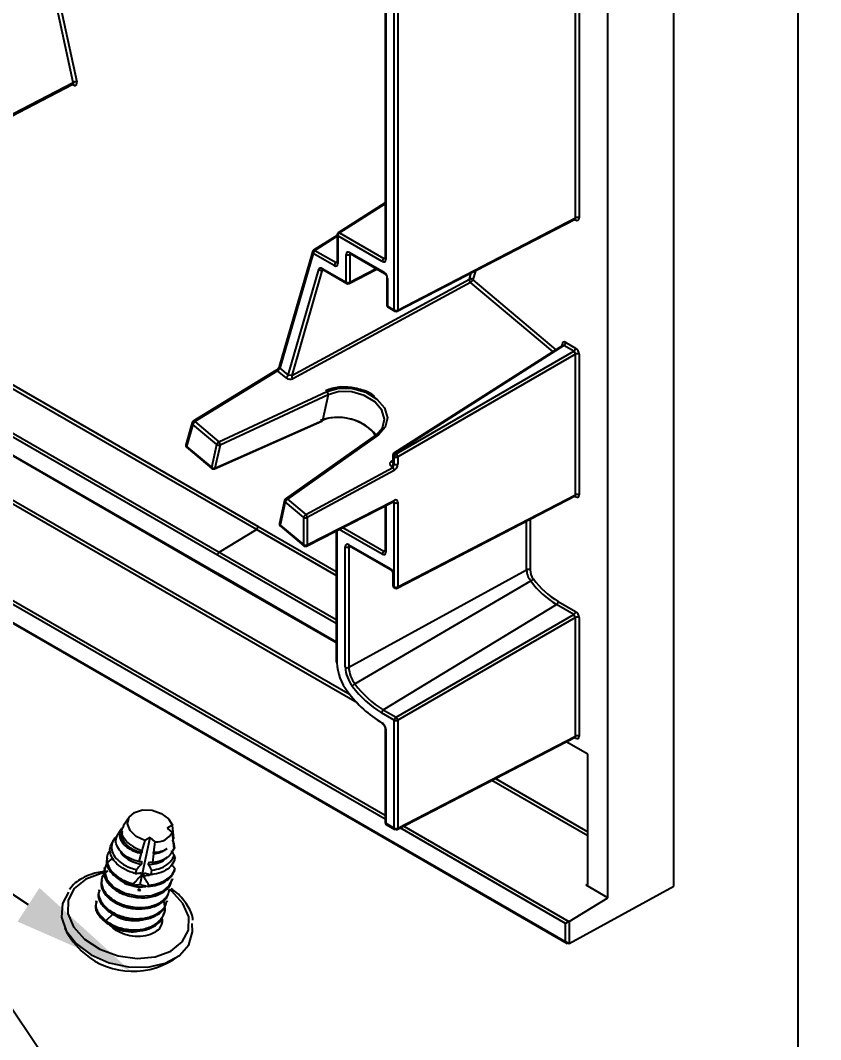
# Model space of a CAD drawing. Extents: x -3.3 to 8.6, y -6.9 to 0.
# Drawn here: x 5.371 to 6.867, y -3.459 to -1.554 of the extents above; entities that cross this region are included whole.
import ezdxf
from ezdxf import colors
from ezdxf.entities.mleader import LeaderData, LeaderLine
from ezdxf.math import Vec2, Vec3

# ---------------------------------------------------------------- set-up
doc = ezdxf.new("R2010")
doc.units = 0
doc.header["$LTSCALE"] = 0.5
doc.header["$MEASUREMENT"] = 0
for name, color, linetype in [('End Cap', 92, 'CONTINUOUS'), ('FAB DWG', 221, 'CONTINUOUS'), ('Hardware', 242, 'CONTINUOUS')]:
    doc.layers.add(name, color=color, linetype=linetype)
doc.layers.add('Text-Unprinted', color=131, linetype='CONTINUOUS', plot=False)
doc.styles.add('LSAD_Standard', font='arial.ttf')

msp = doc.modelspace()

# ---------------------------------------------------------------- linework, layer by layer
at = {"layer": 'End Cap', "transparency": 16777216}
for p, q in [((6.5927, -3.1723), (6.5927, -0.8811)), ((6.4693, -3.1941), (6.4693, -0.9523)), ((5.4702, -1.67), (5.3888, -1.2954)), ((5.3952, -1.2943), (5.4766, -1.6689)), ((6.4088, -1.9232), (6.4088, -1.2908)), ((6.4153, -1.2909), (6.4153, -1.9233)), ((6.0528, -1.4765), (6.0528, -1.9988)), ((6.0542, -1.4784), (6.0542, -2.0007)), ((6.0701, -2.0954), (6.0701, -1.4768)), ((6.0766, -1.4769), (6.0766, -2.0954)), ((4.9644, -1.9353), (5.4693, -1.6733)), ((4.9653, -1.932), (5.4702, -1.67)), ((5.4717, -1.6756), (5.4674, -1.6743)), ((5.4702, -1.67), (5.4693, -1.6733)), ((6.0528, -1.8949), (5.9653, -1.9508)), ((6.0528, -1.8966), (5.9678, -1.9509)), ((6.0766, -2.0954), (6.4088, -1.9232)), ((6.4078, -1.9254), (6.4088, -1.9232)), ((6.0755, -2.0976), (6.4078, -1.9254)), ((6.4087, -1.9271), (6.4067, -1.9259)), ((5.9632, -1.9559), (5.9193, -1.9836)), ((5.9632, -1.9576), (5.9217, -1.9838)), ((5.9632, -1.9547), (5.9632, -2.0066)), ((5.9646, -1.9566), (5.9646, -2.0085)), ((6.0476, -2.0045), (5.9646, -1.9566)), ((5.9678, -1.9509), (6.0508, -1.9989)), ((5.9173, -1.9863), (5.8551, -2.2007)), ((5.9185, -1.9895), (5.8563, -2.2039)), ((5.958, -2.0123), (5.9185, -1.9895)), ((5.9217, -1.9838), (5.9612, -2.0066)), ((5.9803, -2.0435), (5.9803, -1.9917)), ((5.9868, -1.9917), (5.9878, -1.9896)), ((5.9889, -1.9906), (5.9868, -1.9917)), ((5.9868, -1.9917), (5.9868, -2.0436)), ((5.9869, -1.9878), (6.0509, -2.0248)), ((5.9878, -1.99), (6.0518, -2.0269)), ((6.0508, -1.9989), (6.0528, -1.9976)), ((6.0531, -1.9991), (6.0508, -1.9989)), ((5.8718, -2.217), (5.9291, -2.0195)), ((5.9354, -2.0176), (5.9803, -2.0435)), ((5.9355, -2.0205), (5.9363, -2.0193)), ((5.9612, -2.0066), (5.9632, -2.0053)), ((5.9635, -2.0068), (5.9612, -2.0066)), ((5.9857, -2.0458), (6.0377, -2.0188)), ((5.9868, -2.0436), (6.0362, -2.0179)), ((5.9355, -2.0205), (5.8783, -2.2177)), ((5.8783, -2.2177), (6.2103, -2.0377)), ((5.9366, -2.0199), (5.9355, -2.0205)), ((5.9364, -2.0198), (5.9812, -2.0456)), ((6.0561, -2.0343), (6.0561, -2.0862)), ((6.0575, -2.0362), (6.0575, -2.0881)), ((6.2103, -2.0377), (6.2137, -2.0259)), ((6.2216, -2.0219), (6.2167, -2.0388)), ((6.2127, -2.044), (5.8807, -2.2239)), ((6.3664, -2.1732), (6.2127, -2.044)), ((6.2167, -2.0388), (6.3722, -2.1695)), ((6.0575, -2.0881), (6.0701, -2.0954)), ((6.0584, -2.0902), (6.071, -2.0975)), ((6.3848, -2.1614), (6.0695, -2.363)), ((6.3871, -2.1616), (6.0719, -2.3632)), ((6.3838, -2.1621), (6.3838, -2.1598)), ((6.3848, -2.1614), (6.3871, -2.1616)), ((6.4055, -2.1722), (6.3871, -2.1616)), ((6.3904, -2.1559), (6.4087, -2.1665)), ((5.8123, -2.5058), (5.2586, -2.1862)), ((5.2619, -2.1805), (5.8155, -2.5001)), ((6.0733, -2.364), (6.4055, -2.1722)), ((6.4088, -2.1779), (6.0766, -2.3697)), ((6.4055, -2.1722), (6.4088, -2.1779)), ((6.4088, -2.4408), (6.4088, -2.1779)), ((6.4153, -2.178), (6.4153, -2.4408)), ((5.8489, -2.2083), (5.6945, -2.3032)), ((5.8521, -2.209), (5.6976, -2.3039)), ((5.8521, -2.209), (5.8563, -2.2039)), ((5.8678, -2.2222), (5.8521, -2.209)), ((5.8563, -2.2039), (5.8718, -2.217)), ((5.1873, -2.2273), (5.7428, -2.548)), ((5.8783, -2.2177), (5.8718, -2.217)), ((5.7396, -2.5537), (5.1839, -2.2329)), ((5.7424, -2.3415), (5.9442, -2.2475)), ((5.1839, -2.2666), (5.7396, -2.5874)), ((5.9463, -2.2537), (5.7446, -2.3477)), ((5.9463, -2.2537), (5.9357, -2.3017)), ((5.1849, -2.2688), (5.7406, -2.5896)), ((5.6976, -2.3039), (5.7424, -2.3415)), ((5.734, -2.3922), (5.9346, -2.3031)), ((5.735, -2.3908), (5.9357, -2.3017)), ((5.6924, -2.3059), (5.6805, -2.3471)), ((5.6936, -2.3091), (5.6817, -2.3503)), ((5.7384, -2.3467), (5.6936, -2.3091)), ((6.0369, -2.3278), (5.8669, -2.4485)), ((6.0404, -2.3284), (5.8703, -2.449)), ((5.6817, -2.3503), (5.7288, -2.3898)), ((5.682, -2.3519), (5.7291, -2.3915)), ((5.7288, -2.3898), (5.7384, -2.3467)), ((5.7446, -2.3477), (5.735, -2.3908)), ((6.0645, -2.3784), (6.0673, -2.3766)), ((6.0673, -2.3669), (6.0673, -2.3793)), ((6.0687, -2.3824), (6.0673, -2.3793)), ((6.0701, -2.3697), (6.0687, -2.3688)), ((6.0687, -2.3688), (6.0687, -2.3824)), ((6.0701, -2.3836), (6.0701, -2.3697)), ((6.0719, -2.3632), (6.0733, -2.364)), ((6.0766, -2.3697), (6.0766, -2.3837)), ((5.9047, -2.4779), (6.0673, -2.3899)), ((6.0698, -2.3951), (5.9072, -2.4831)), ((6.0673, -2.3899), (6.0646, -2.3876)), ((6.0673, -2.3899), (6.0701, -2.3836)), ((6.0687, -2.3824), (6.0701, -2.3836)), ((6.0004, -2.8295), (5.284, -2.4159)), ((5.2872, -2.4102), (5.9874, -2.8144)), ((5.865, -2.4513), (5.8554, -2.4944)), ((5.8663, -2.4542), (5.8567, -2.4974)), ((5.9007, -2.4831), (5.8663, -2.4542)), ((5.8703, -2.449), (5.9047, -2.4779)), ((5.9061, -2.5366), (6.0689, -2.4534)), ((5.9072, -2.5344), (6.07, -2.4512)), ((6.0701, -2.4554), (6.0681, -2.4538)), ((6.0701, -2.4554), (6.0688, -2.4529)), ((6.0701, -2.6129), (6.0701, -2.4554)), ((6.0755, -2.6152), (6.4078, -2.4429)), ((6.0766, -2.613), (6.4088, -2.4408)), ((6.0766, -2.4554), (6.0766, -2.613)), ((6.4087, -2.4447), (6.4067, -2.4435)), ((6.4078, -2.4429), (6.4088, -2.4408)), ((6.0528, -2.4616), (6.0528, -2.546)), ((6.0542, -2.4609), (6.0542, -2.548)), ((5.0891, -2.4835), (6.0528, -3.0399)), ((6.0528, -3.0474), (5.0892, -2.4911)), ((5.9007, -2.5343), (5.9007, -2.4831)), ((5.9072, -2.4831), (5.9072, -2.5344)), ((6.3172, -2.5812), (6.3172, -2.4899)), ((6.3237, -2.4865), (6.3237, -2.5813)), ((5.7428, -2.548), (5.8123, -2.5058)), ((5.9612, -2.5918), (5.8123, -2.5058)), ((5.8155, -2.5001), (5.9612, -2.5842)), ((5.8567, -2.4974), (5.9007, -2.5343)), ((5.857, -2.499), (5.901, -2.536)), ((5.9612, -2.5084), (5.9612, -2.7521)), ((5.9626, -2.5077), (5.9626, -2.754)), ((6.0476, -2.5518), (5.9672, -2.5054)), ((5.9741, -2.5018), (6.0508, -2.5461)), ((5.0878, -2.5256), (6.3933, -3.2793)), ((5.0892, -2.5248), (6.39, -3.2758)), ((5.9851, -2.5341), (6.0621, -2.5785)), ((5.7428, -2.548), (5.9612, -2.6741)), ((5.9785, -2.7632), (5.9785, -2.5379)), ((5.985, -2.5379), (5.986, -2.5358)), ((5.9871, -2.5368), (5.985, -2.5379)), ((5.985, -2.5379), (5.985, -2.7632)), ((5.9861, -2.5362), (6.063, -2.5806)), ((6.0508, -2.5461), (6.0528, -2.5448)), ((6.0508, -2.5461), (6.0531, -2.5463)), ((5.9612, -2.6816), (5.7396, -2.5537)), ((5.7396, -2.5874), (5.9612, -2.7154)), ((5.7406, -2.5896), (5.9612, -2.7169)), ((5.985, -2.7632), (6.3172, -2.5812)), ((6.0673, -2.588), (6.0673, -2.6102)), ((6.0687, -2.5899), (6.0687, -2.6121)), ((5.9966, -2.7943), (6.3249, -2.6018)), ((6.0687, -2.6121), (6.0701, -2.6129)), ((6.0696, -2.6143), (6.071, -2.6151)), ((6.0495, -2.8427), (6.3732, -2.646)), ((6.4055, -2.6646), (6.3732, -2.646)), ((6.3764, -2.6403), (6.4087, -2.6589)), ((6.0733, -2.8564), (6.4055, -2.6646)), ((6.4088, -2.6703), (6.4055, -2.6646)), ((6.4088, -2.6703), (6.0766, -2.8621)), ((6.4088, -2.8919), (6.4088, -2.6703)), ((6.4153, -2.6704), (6.4153, -2.8919)), ((6.0701, -2.8621), (6.0463, -2.8483)), ((6.0495, -2.8427), (6.0733, -2.8564)), ((6.0528, -2.877), (6.0528, -3.0209)), ((6.0701, -3.064), (6.0701, -2.8621)), ((6.0766, -2.8621), (6.0766, -3.0641)), ((6.0542, -2.8789), (6.0542, -3.0228)), ((6.0755, -3.0663), (6.4078, -2.894)), ((6.0766, -3.0641), (6.4088, -2.8919)), ((6.4087, -2.8957), (6.4067, -2.8946)), ((6.4078, -2.894), (6.4088, -2.8919)), ((6.4318, -2.9257), (6.3915, -2.9025)), ((6.4318, -3.1687), (6.4318, -2.9257)), ((6.2589, -2.9712), (6.4318, -3.071)), ((6.4318, -3.0785), (6.2521, -2.9747)), ((6.0528, -3.0209), (6.0528, -3.0529)), ((6.0542, -3.0228), (6.0542, -3.0548)), ((6.0542, -3.0548), (6.0701, -3.064)), ((6.0551, -3.057), (6.071, -3.0662)), ((6.39, -3.2421), (6.0808, -3.0635)), ((6.0876, -3.06), (6.3965, -3.2383)), ((6.3966, -3.2796), (6.5927, -3.1723)), ((6.4285, -3.1706), (6.4318, -3.1685)), ((6.4318, -3.1687), (6.4285, -3.1706)), ((6.4693, -3.1941), (6.4285, -3.1706)), ((6.3966, -3.2382), (6.4693, -3.1941)), ((6.3965, -3.2383), (6.39, -3.2421)), ((6.3965, -3.2383), (6.3966, -3.2382)), ((6.3966, -3.2382), (6.3966, -3.2796)), ((6.39, -3.2758), (6.39, -3.2421)), ((6.39, -3.2758), (6.3965, -3.2797)), ((6.3966, -3.2796), (6.3965, -3.2797))]:
    msp.add_line(p, q, dxfattribs=at)
at = {"layer": 'End Cap', "transparency": 16777216, "flags": 128}
for points in [[(5.9442, -2.2475), (5.9665, -2.2414), (5.9918, -2.2419), (6.0166, -2.2491), (6.0375, -2.2618), (6.0516, -2.2785), (6.0571, -2.2968), (6.0532, -2.3142), (6.0404, -2.3284)], [(6.0361, -2.3291), (6.0481, -2.3159), (6.0517, -2.2996), (6.0466, -2.2826), (6.0334, -2.267), (6.014, -2.2551), (5.9908, -2.2485), (5.9672, -2.2479), (5.9463, -2.2537)]]:
    msp.add_lwpolyline(points, dxfattribs=at)
at = {"layer": 'End Cap', "transparency": 16777216}
for centre, radius, start, end in [((5.4686, -1.6759), 0.00306, 5.5565, 68.7993), ((5.4749, -1.6787), 0.00997, 80.5966, 118.5114), ((6.412, -1.9296), 0.0072, 62.6759, 116.4588), ((6.4061, -1.9269), 0.00257, 355.825, 39.4585), ((5.9679, -1.9547), 0.00467, 122.5943, 180), ((5.9655, -1.9545), 0.0023, 184.9324, 246.3933), ((5.9717, -1.9569), 0.0072, 123.5377, 177.3313), ((5.9664, -1.9528), 0.00229, 53.8462, 118.0298), ((5.9204, -1.987), 0.00316, 167.5364, 232.9746), ((5.9218, -1.9876), 0.00467, 122.2673, 163.8348), ((5.9257, -1.9898), 0.0072, 123.5378, 177.3312), ((5.9203, -1.9857), 0.00229, 53.7475, 117.3734), ((5.9836, -1.9853), 0.0072, 242.6713, 296.4615), ((5.9891, -1.9881), 0.00224, 172.8205, 235.8506), ((6.0548, -2.0049), 0.0072, 123.5377, 177.3313), ((6.0551, -1.9986), 0.0023, 185.0116, 246.3141), ((5.933, -2.0151), 0.0059, 227.6287, 294.1183), ((5.9376, -2.0179), 0.00224, 172.8154, 235.8558), ((5.9651, -2.0126), 0.0072, 123.5378, 177.3312), ((5.9655, -2.0064), 0.0023, 184.9324, 246.3933), ((6.0531, -2.0251), 0.00224, 172.7041, 235.9346), ((6.0583, -2.0342), 0.00224, 184.2182, 247.2524), ((6.2171, -2.0387), 0.00686, 171.6639, 229.7378), ((6.2127, -2.0431), 0.0059, 47.6309, 114.1208), ((5.9825, -2.0438), 0.00224, 172.8154, 235.8558), ((5.9836, -2.0371), 0.0072, 242.6713, 296.4615), ((5.9836, -2.0416), 0.00467, 240.0027, 297.4004), ((5.9844, -2.0438), 0.00236, 302.9584, 5.1724), ((6.2079, -2.0361), 0.00917, 301.1531, 343.2184), ((6.0608, -2.0862), 0.00467, 180, 240.0027), ((6.0583, -2.086), 0.00223, 183.9803, 247.3455), ((6.0597, -2.0884), 0.00224, 172.8154, 235.8558), ((6.0723, -2.0956), 0.00224, 172.8154, 235.8558), ((6.0734, -2.089), 0.0072, 242.6724, 296.4584), ((6.0742, -2.0956), 0.00236, 302.9989, 5.1319), ((6.0734, -2.0934), 0.00467, 240.0027, 297.4004), ((6.3826, -2.1621), 0.00255, 19.4759, 64.3258), ((6.3832, -2.1556), 0.0072, 303.536, 357.3292), ((6.4015, -2.1662), 0.0072, 303.536, 357.3292), ((6.412, -2.1844), 0.0072, 62.6759, 116.4588), ((5.85, -2.2109), 0.00283, 42.7279, 112.9673), ((5.8582, -2.2014), 0.00314, 167.3045, 233.2065), ((5.863, -2.2143), 0.00917, 301.1537, 343.2217), ((5.8851, -2.2187), 0.00685, 171.652, 229.7497), ((5.939, -2.2528), 0.0074, 353.3772, 45.7182), ((5.6969, -2.3072), 0.00467, 121.5704, 163.8348), ((5.7024, -2.3117), 0.00917, 121.156, 163.2155), ((5.6956, -2.3058), 0.00283, 42.731, 112.9642), ((5.9338, -2.3014), 0.0019, 296.7472, 351.1144), ((5.6955, -2.3066), 0.00317, 167.652, 232.8542), ((5.7471, -2.3493), 0.00917, 121.1536, 163.2221), ((5.7372, -2.3468), 0.0074, 353.3593, 45.7362), ((6.0383, -2.3305), 0.00298, 45.8911, 117.0818), ((5.685, -2.3484), 0.00467, 163.8348, 229.9542), ((5.6836, -2.3477), 0.00319, 167.9023, 232.6087), ((5.6832, -2.3509), 0.00162, 158.6232, 221.5976), ((5.7423, -2.3419), 0.00618, 230.6702, 291.8685), ((6.0667, -2.3761), 0.00317, 225.6254, 281.3236), ((6.072, -2.3669), 0.00467, 122.5943, 180), ((6.0695, -2.3668), 0.00224, 184.07, 247.2558), ((6.0759, -2.3692), 0.0072, 123.5376, 177.3313), ((6.0705, -2.3651), 0.00236, 54.8511, 117.0246), ((6.0773, -2.37), 0.0072, 123.5376, 177.3313), ((6.0734, -2.3633), 0.0072, 242.6724, 296.4584), ((6.0691, -2.3702), 0.00752, 3.985, 56.0155), ((5.7303, -2.3904), 0.00162, 158.6301, 221.5908), ((5.7327, -2.3851), 0.00618, 230.6684, 291.8697), ((5.7321, -2.3879), 0.00467, 229.9542, 293.9493), ((5.7331, -2.3905), 0.0019, 296.7538, 351.1344), ((6.0599, -2.3798), 0.00917, 301.147, 343.2246), ((6.0623, -2.3955), 0.00748, 2.4539, 48.1331), ((6.0734, -2.3772), 0.0072, 242.6724, 296.4584), ((5.8696, -2.4523), 0.00467, 125.3558, 167.4431), ((5.8681, -2.4517), 0.00309, 172.3113, 234.2122), ((5.8751, -2.4569), 0.00917, 121.1566, 163.215), ((5.8682, -2.4512), 0.00298, 45.8926, 117.0793), ((6.0676, -2.4514), 0.00238, 302.5471, 4.8075), ((6.0734, -2.449), 0.0072, 242.6724, 296.4584), ((6.4061, -2.4445), 0.00257, 355.822, 39.4615), ((6.412, -2.4472), 0.0072, 62.6759, 116.4588), ((5.86, -2.4954), 0.00467, 167.4431, 229.9542), ((5.8584, -2.4949), 0.00303, 171.6713, 234.8571), ((5.9094, -2.4857), 0.00917, 121.1534, 163.2217), ((5.904, -2.4767), 0.0072, 242.6811, 296.4556), ((5.8997, -2.4835), 0.00748, 2.457, 48.1302), ((5.8084, -2.4998), 0.0072, 303.535, 357.3294), ((5.8582, -2.4979), 0.00162, 158.6283, 221.581), ((5.9873, -2.5343), 0.00225, 172.8367, 235.8337), ((5.7468, -2.554), 0.0072, 123.5413, 177.3241), ((5.9022, -2.5349), 0.00162, 158.6217, 221.5876), ((5.904, -2.5279), 0.0072, 242.6811, 296.4556), ((5.904, -2.5324), 0.00467, 229.9542, 297.0619), ((5.9048, -2.5346), 0.00238, 302.5421, 4.8137), ((5.9818, -2.5315), 0.0072, 242.6724, 296.4584), ((6.0548, -2.5521), 0.0072, 123.5375, 177.3314), ((6.0551, -2.5458), 0.0023, 185.0116, 246.3141), ((5.7418, -2.5877), 0.00224, 172.7869, 235.9063), ((6.0643, -2.5788), 0.00224, 172.7037, 235.9351), ((6.0695, -2.5879), 0.00225, 184.3215, 247.1491), ((6.3204, -2.5877), 0.0072, 62.6759, 116.4588), ((6.3529, -2.5796), 0.0357, 182.5465, 218.3369), ((6.3523, -2.58), 0.0286, 182.5457, 218.3375), ((6.072, -2.6102), 0.00467, 180, 240.0027), ((6.0695, -2.6101), 0.00224, 184.07, 247.2558), ((6.3142, -2.5835), 0.0212, 300.3139, 317.7583), ((6.4608, -2.5017), 0.1688, 216.3904, 238.7501), ((6.4608, -2.5013), 0.1626, 216.3904, 238.7501), ((6.0709, -2.6124), 0.00225, 172.8367, 235.8337), ((6.0723, -2.6132), 0.00225, 172.8367, 235.8337), ((6.0734, -2.6066), 0.0072, 242.6724, 296.4584), ((6.0734, -2.611), 0.00467, 240.0027, 297.4004), ((6.0742, -2.6132), 0.00236, 302.9907, 5.1401), ((6.3692, -2.64), 0.0072, 303.536, 357.3289), ((6.4015, -2.6586), 0.0072, 303.536, 357.3289), ((6.412, -2.6768), 0.0072, 62.6759, 116.4588), ((5.9635, -2.7519), 0.0023, 185.0116, 246.3141), ((6.0579, -2.7498), 0.0954, 182.5457, 218.3372), ((6.0396, -2.7605), 0.0611, 182.5458, 218.3375), ((5.9818, -2.7568), 0.0072, 242.6724, 296.4584), ((6.039, -2.7608), 0.054, 182.5461, 218.3369), ((6.0073, -2.8126), 0.0212, 120.3142, 137.7585), ((6.1453, -2.6851), 0.1909, 216.3903, 238.7501), ((6.1453, -2.6847), 0.1847, 216.3904, 238.7501), ((6.1599, -2.6788), 0.2195, 216.3462, 239.2042), ((6.0535, -2.8487), 0.0072, 123.5378, 177.3311), ((6.0773, -2.8624), 0.0072, 123.5378, 177.3311), ((6.0691, -2.8626), 0.00753, 3.9858, 56.0147), ((6.0498, -2.8676), 0.00233, 174.2767, 236.6115), ((6.0551, -2.8768), 0.0023, 184.248, 246.2955), ((6.0734, -2.8557), 0.0072, 242.6724, 296.4584), ((6.4061, -2.8955), 0.00257, 355.8226, 39.4609), ((6.412, -2.8983), 0.0072, 62.6759, 116.4588), ((6.0551, -3.0207), 0.0023, 185.0116, 246.3141), ((6.0575, -3.0529), 0.00467, 180, 240.0027), ((6.0551, -3.0527), 0.0023, 185.0116, 246.3141), ((6.0565, -3.0551), 0.00231, 173.7727, 234.8966), ((6.0724, -3.0643), 0.0023, 173.7321, 234.9393), ((6.0734, -3.0576), 0.0072, 242.6724, 296.4584), ((6.0734, -3.0621), 0.00467, 240.0027, 297.4004), ((6.0742, -3.0643), 0.00236, 302.9899, 5.1409)]:
    msp.add_arc(centre, radius, start, end, dxfattribs=at)
for centre, major_axis, ratio, start_param, end_param in [((5.4702, -1.6673), (-0.00467, 0.00809), 0.577015, 2.580365, 4.205613), ((6.4087, -1.9194), (-0.00467, 0.00809), 0.576986, 2.356618, 3.926729), ((5.9869, -1.9955), (-0.00467, 0.00809), 0.576986, 5.498211, 7.068322), ((5.9354, -2.0253), (-0.00467, 0.00809), 0.577083, 5.498274, 6.789302), ((5.9579, -2.0046), (-0.00467, 0.00809), 0.576986, 2.356618, 3.926729), ((6.0476, -1.9969), (-0.00467, 0.00809), 0.576986, 2.356618, 3.926729), ((6.0509, -2.0324), (-0.00467, 0.00809), 0.577777, 3.927415, 5.497526), ((6.3904, -2.1636), (-0.00467, 0.00809), 0.576986, 5.498211, 7.068322), ((6.4087, -2.1742), (-0.00467, 0.00809), 0.577777, 3.927415, 5.497526), ((5.8744, -2.2184), (0.00912, -0.00205), 0.69086, 4.069148, 5.613764), ((5.9757, -2.3449), (0.068, -0.0167), 0.675873, 0.683864, 2.423181), ((5.9766, -2.3416), (0.0635, -0.0156), 0.67477, 0.616272, 2.424127), ((6.0712, -2.3838), (0.0092, -0.00236), 0.685768, 2.556206, 4.100823), ((6.0698, -2.3873), (0.00472, 0.00817), 0.595764, 3.911279, 5.482075), ((6.0698, -2.4591), (0.00472, 0.00817), 0.595764, 5.482075, 7.026691), ((6.4087, -2.437), (-0.00467, 0.00809), 0.576986, 2.356618, 3.926729), ((5.9851, -2.5417), (-0.00467, 0.00809), 0.576986, 5.498211, 7.068322), ((6.0476, -2.5441), (-0.00467, 0.00809), 0.576986, 2.356618, 3.926729), ((6.0621, -2.5861), (-0.00467, 0.00809), 0.577777, 3.927415, 5.497526), ((6.4087, -2.6666), (-0.00467, 0.00809), 0.577777, 3.927415, 5.497526), ((6.4087, -2.8881), (-0.00467, 0.00809), 0.576986, 2.356619, 3.926729)]:
    msp.add_ellipse(centre, major_axis=major_axis, ratio=ratio, start_param=start_param, end_param=end_param, dxfattribs=at)
for points, knots in [([(5.4693, -1.6733), (5.4695, -1.6732), (5.4699, -1.6731), (5.4698, -1.6731), (5.4698, -1.6731)], [0, 0, 0, 0, 0.686318, 1, 1, 1, 1]), ([(6.4078, -1.9254), (6.4081, -1.9253), (6.4085, -1.9252), (6.4084, -1.9252), (6.4084, -1.9252)], [0, 0, 0, 0, 0.952908, 1, 1, 1, 1]), ([(5.9872, -1.9897), (5.9872, -1.9897), (5.9873, -1.9897), (5.9877, -1.9899), (5.9878, -1.99)], [0, 0, 0, 0, 0.593683, 1, 1, 1, 1]), ([(6.0528, -1.9988), (6.0528, -1.9991), (6.0527, -1.9995), (6.0527, -1.9995), (6.0527, -1.9995)], [0, 0, 0, 0, 0.617588, 1, 1, 1, 1]), ([(5.9358, -2.0195), (5.9357, -2.0195), (5.9356, -2.0195), (5.9359, -2.0195), (5.9363, -2.0197), (5.9364, -2.0198)], [0, 0, 0, 0, 0.051505, 0.677206, 1, 1, 1, 1]), ([(5.9632, -2.0066), (5.9632, -2.0068), (5.9631, -2.0072), (5.9631, -2.0072), (5.9631, -2.0072)], [0, 0, 0, 0, 0.617606, 1, 1, 1, 1]), ([(6.0518, -2.0269), (6.0521, -2.0271), (6.0527, -2.0275), (6.0538, -2.0287), (6.0549, -2.0302), (6.0556, -2.0319), (6.056, -2.0333), (6.0561, -2.034), (6.0561, -2.0343)], [0, 0, 0, 0, 0.1617, 0.325685, 0.504836, 0.692376, 0.859151, 1, 1, 1, 1]), ([(6.3852, -2.161), (6.3852, -2.161), (6.3852, -2.1609), (6.385, -2.1613), (6.3848, -2.1614), (6.3848, -2.1614)], [0, 0, 0, 0, 0.240449, 0.94094, 1, 1, 1, 1]), ([(5.8551, -2.2007), (5.855, -2.201), (5.8548, -2.2016), (5.854, -2.203), (5.8529, -2.2046), (5.8514, -2.2063), (5.8499, -2.2076), (5.8492, -2.2081), (5.8489, -2.2083)], [0, 0, 0, 0, 0.152524, 0.302583, 0.481186, 0.677422, 0.877197, 1, 1, 1, 1]), ([(6.0336, -2.2575), (6.0328, -2.2567), (6.0258, -2.2504), (6.0067, -2.2431), (5.9797, -2.2382), (5.9569, -2.2404), (5.9454, -2.245), (5.9415, -2.2466)], [0, 0, 0, 0, 0.0388068, 0.3099089, 0.5817222, 0.8543569, 1, 1, 1, 1]), ([(6.0689, -2.4534), (6.0691, -2.4533), (6.0695, -2.4532), (6.0694, -2.4532), (6.0694, -2.4532)], [0, 0, 0, 0, 0.655128, 1, 1, 1, 1]), ([(6.4078, -2.443), (6.4081, -2.4429), (6.4085, -2.4428), (6.4084, -2.4428), (6.4084, -2.4428)], [0, 0, 0, 0, 0.952905, 1, 1, 1, 1]), ([(5.9854, -2.5359), (5.9855, -2.5359), (5.9855, -2.5359), (5.9859, -2.5361), (5.9861, -2.5362)], [0, 0, 0, 0, 0.593597, 1, 1, 1, 1]), ([(6.0528, -2.546), (6.0528, -2.5463), (6.0527, -2.5467), (6.0527, -2.5467), (6.0527, -2.5467)], [0, 0, 0, 0, 0.617587, 1, 1, 1, 1]), ([(6.063, -2.5806), (6.0633, -2.5808), (6.0639, -2.5812), (6.065, -2.5824), (6.0661, -2.5839), (6.0668, -2.5856), (6.0673, -2.587), (6.0673, -2.5877), (6.0673, -2.588)], [0, 0, 0, 0, 0.161697, 0.325678, 0.504826, 0.69238, 0.859146, 1, 1, 1, 1]), ([(6.0542, -2.8789), (6.0541, -2.8782), (6.054, -2.8768), (6.0532, -2.8741), (6.0517, -2.8713), (6.0497, -2.8689), (6.0482, -2.8679), (6.0475, -2.8674)], [0, 0, 0, 0, 0.1469353, 0.360137, 0.5733683, 0.7866943, 1, 1, 1, 1]), ([(6.0485, -2.8696), (6.0486, -2.8696), (6.0489, -2.8698), (6.0497, -2.8704), (6.0508, -2.8716), (6.0518, -2.8732), (6.0525, -2.8749), (6.0528, -2.8762), (6.0528, -2.8767), (6.0528, -2.8769)], [0, 0, 0, 0, 0.050872, 0.205746, 0.375531, 0.553483, 0.739338, 0.900252, 1, 1, 1, 1]), ([(6.4078, -2.8941), (6.4081, -2.894), (6.4085, -2.8939), (6.4084, -2.8939), (6.4084, -2.8939)], [0, 0, 0, 0, 0.952917, 1, 1, 1, 1])]:
    msp.add_open_spline(points, degree=3, knots=knots, dxfattribs=at)
at = {"layer": 'Hardware', "linetype": 'Continuous', "lineweight": 25, "transparency": 16777216}
for p, q in [((5.5752, -3.0428), (5.5643, -3.059)), ((5.56, -3.0654), (5.5538, -3.0746)), ((5.6553, -3.0586), (5.6457, -3.0639)), ((5.6457, -3.0639), (5.6551, -3.0718)), ((5.658, -3.0842), (5.6553, -3.0586)), ((5.5458, -3.0865), (5.5433, -3.0901)), ((5.5615, -3.0695), (5.5609, -3.0719)), ((5.595, -3.169), (5.6136, -3.0816)), ((5.6136, -3.0816), (5.604, -3.0869)), ((5.623, -3.0895), (5.6136, -3.0816)), ((5.6551, -3.0718), (5.6578, -3.1029)), ((5.6563, -3.086), (5.658, -3.0842)), ((5.604, -3.0869), (5.5985, -3.1058)), ((5.6208, -3.1089), (5.623, -3.0895)), ((5.6599, -3.1018), (5.659, -3.0939)), ((5.5337, -3.1165), (5.533, -3.1191)), ((5.597, -3.111), (5.5925, -3.1264)), ((5.5983, -3.1096), (5.597, -3.111)), ((5.6186, -3.1282), (5.6204, -3.1119)), ((5.6204, -3.1119), (5.6199, -3.111)), ((5.6589, -3.1147), (5.6596, -3.1233)), ((5.6609, -3.1179), (5.6592, -3.1179)), ((5.6595, -3.1218), (5.6604, -3.1209)), ((5.5286, -3.1374), (5.5279, -3.14)), ((5.5882, -3.1413), (5.586, -3.1486)), ((5.616, -3.1509), (5.6169, -3.1428)), ((5.5234, -3.1583), (5.5228, -3.1609)), ((5.6005, -3.153), (5.6124, -3.1519)), ((5.6556, -3.1602), (5.6561, -3.1584)), ((5.5183, -3.1792), (5.5177, -3.1818)), ((5.5932, -3.1777), (5.5907, -3.1802)), ((5.5929, -3.179), (5.5907, -3.1802)), ((5.5957, -3.1814), (5.5907, -3.1802)), ((5.5929, -3.179), (5.5932, -3.1777)), ((5.5957, -3.1814), (5.5929, -3.179)), ((5.5957, -3.1814), (5.5932, -3.1777)), ((5.6505, -3.1811), (5.6512, -3.1785)), ((5.5132, -3.2001), (5.5125, -3.2027)), ((5.6454, -3.202), (5.646, -3.1994)), ((5.5439, -3.2246), (5.5311, -3.2373)), ((5.6403, -3.2229), (5.6409, -3.2203))]:
    msp.add_line(p, q, dxfattribs=at)
at = {"layer": 'Hardware', "linetype": 'Continuous', "lineweight": 25, "transparency": 16777216, "flags": 128}
for points in [[(5.604, -3.0869), (5.5879, -3.0793), (5.5765, -3.0683), (5.5718, -3.0556), (5.5746, -3.0437), (5.5845, -3.0346), (5.5996, -3.0299), (5.6173, -3.0306), (5.6345, -3.0364), (5.6479, -3.0463), (5.6553, -3.0586)], [(5.5438, -3.1195), (5.5326, -3.1286), (5.5278, -3.1433), (5.5328, -3.1598), (5.5465, -3.1746), (5.567, -3.1857), (5.5921, -3.1911), (5.6162, -3.1899), (5.6375, -3.1818), (5.6495, -3.1712), (5.656, -3.1587), (5.656, -3.1587)], [(5.4934, -3.1594), (5.4721, -3.1766), (5.4607, -3.1987), (5.4602, -3.2235), (5.4708, -3.2486), (5.4914, -3.2715), (5.52, -3.2901), (5.5538, -3.3025), (5.5894, -3.3074), (5.6235, -3.3044), (5.6526, -3.2939), (5.6739, -3.2767), (5.6853, -3.2546), (5.6858, -3.2298), (5.6752, -3.2047), (5.6546, -3.1817), (5.6502, -3.1782)], [(5.5276, -3.1479), (5.5225, -3.1488), (5.4934, -3.1594)], [(5.4612, -3.1838), (5.4499, -3.2048), (5.448, -3.2301), (5.4571, -3.2561), (5.4762, -3.2803), (5.5037, -3.3008), (5.5371, -3.3157), (5.5734, -3.3235), (5.6095, -3.3238), (5.6421, -3.3164), (5.6684, -3.3019), (5.6859, -3.2818), (5.6932, -3.2577), (5.6922, -3.2419)]]:
    msp.add_lwpolyline(points, dxfattribs=at)
at = {"layer": 'Hardware', "linetype": 'Continuous', "lineweight": 25, "transparency": 16777216}
for centre, radius, start, end in [((5.6258, -3.0565), 0.0331, 265.1767, 332.4777), ((5.6172, -3.0432), 0.0654, 233.2483, 253.3443), ((5.6206, -3.0598), 0.0492, 270.248, 300.4434), ((5.5819, -3.1905), 0.1411, 205.3174, 229.8134), ((5.5819, -3.1905), 0.1411, 229.8134, 307.1208)]:
    msp.add_arc(centre, radius, start, end, dxfattribs=at)
for major_axis, ratio, start_param, end_param in [((0.0385, 0.3124), 0.101031, 2.193988, 2.208656), ((0.102, 0.3035), 0.127243, 4.103276, 4.111736), ((0.051, 0.4138), 0.101031, 4.236351, 4.244568), ((0.0385, 0.3124), 0.101031, 2.27454, 2.297194), ((0.102, 0.3035), 0.127243, 4.01251, 4.035761), ((0.0426, 0.3526), 0.136973, 4.068841, 4.076916), ((0.0385, 0.3124), 0.101031, 2.367667, 2.392125), ((0.102, 0.3035), 0.127243, 3.914813, 3.940029), ((0.0426, 0.3526), 0.136973, 4.008833, 4.011133), ((0.051, 0.4138), 0.101031, 2.205556, 2.213702), ((0.1351, 0.402), 0.127243, 4.096605, 4.104896)]:
    msp.add_ellipse((5.6466, -2.9267), major_axis=major_axis, ratio=ratio, start_param=start_param, end_param=end_param, dxfattribs=at)
for points, knots in [([(5.5604, -3.0657), (5.5598, -3.0664), (5.5564, -3.0698), (5.5559, -3.0783), (5.5597, -3.0893), (5.5694, -3.0995), (5.5824, -3.1073), (5.5925, -3.1099), (5.597, -3.111)], [0, 0, 0, 0, 0.0469628, 0.2498954, 0.4478065, 0.6451938, 0.8425167, 1, 1, 1, 1]), ([(5.5781, -3.0956), (5.5742, -3.0926), (5.5666, -3.0867), (5.561, -3.0761), (5.56, -3.0664), (5.5634, -3.0614), (5.5647, -3.0593)], [0, 0, 0, 0, 0.2699736, 0.540662, 0.8128045, 1, 1, 1, 1]), ([(5.5516, -3.0804), (5.5514, -3.0805), (5.5466, -3.0831), (5.5423, -3.0916), (5.5408, -3.1043), (5.547, -3.1176), (5.5591, -3.1295), (5.5739, -3.1375), (5.5843, -3.1403), (5.5882, -3.1413)], [0, 0, 0, 0, 0.0094346, 0.1896717, 0.3696296, 0.545304, 0.7212512, 0.8971127, 1, 1, 1, 1]), ([(5.5925, -3.1264), (5.5908, -3.1259), (5.5832, -3.124), (5.5707, -3.1184), (5.558, -3.108), (5.5506, -3.0961), (5.5487, -3.0843), (5.5524, -3.0778), (5.5541, -3.0748)], [0, 0, 0, 0, 0.054243, 0.24732, 0.44025, 0.635673, 0.832601, 1, 1, 1, 1]), ([(5.5617, -3.0722), (5.5611, -3.0735), (5.5591, -3.0786), (5.5632, -3.0885), (5.5727, -3.0986), (5.5851, -3.1059), (5.5938, -3.1083), (5.5983, -3.1096)], [0, 0, 0, 0, 0.0977, 0.363845, 0.623091, 0.80824, 1, 1, 1, 1]), ([(5.586, -3.1486), (5.5843, -3.1481), (5.5759, -3.1459), (5.562, -3.1396), (5.5478, -3.1278), (5.5396, -3.1144), (5.5376, -3.1011), (5.5418, -3.0937), (5.5437, -3.0903)], [0, 0, 0, 0, 0.050926, 0.244925, 0.438803, 0.634923, 0.832382, 1, 1, 1, 1]), ([(5.6578, -3.1029), (5.6559, -3.1067), (5.652, -3.1145), (5.6397, -3.1232), (5.6276, -3.1271), (5.6202, -3.128), (5.6186, -3.1282)], [0, 0, 0, 0, 0.293712, 0.603502, 0.914234, 1, 1, 1, 1]), ([(5.6199, -3.111), (5.6241, -3.1104), (5.6328, -3.1091), (5.641, -3.1052), (5.6449, -3.1026), (5.6455, -3.1022)], [0, 0, 0, 0, 0.446166, 0.910081, 1, 1, 1, 1]), ([(5.6204, -3.1119), (5.6248, -3.1111), (5.6343, -3.1094), (5.6416, -3.1047), (5.6455, -3.1022)], [0, 0, 0, 0, 0.460114, 1, 1, 1, 1]), ([(5.6528, -3.1057), (5.654, -3.1075), (5.656, -3.1105), (5.6581, -3.1135), (5.6589, -3.1147)], [0, 0, 0, 0, 0.593998, 1, 1, 1, 1]), ([(5.659, -3.0939), (5.6585, -3.0921), (5.6578, -3.0896), (5.6561, -3.0873), (5.6557, -3.0867)], [0, 0, 0, 0, 0.724423, 1, 1, 1, 1]), ([(5.659, -3.0939), (5.6586, -3.094), (5.6579, -3.094), (5.6573, -3.094), (5.6571, -3.094)], [0, 0, 0, 0, 0.675082, 1, 1, 1, 1]), ([(5.5341, -3.1194), (5.5334, -3.1212), (5.5306, -3.1281), (5.536, -3.1417), (5.5485, -3.1555), (5.5649, -3.1655), (5.5766, -3.1689), (5.5825, -3.1707)], [0, 0, 0, 0, 0.097387, 0.362611, 0.621012, 0.807211, 1, 1, 1, 1]), ([(5.5397, -3.1061), (5.539, -3.1066), (5.5337, -3.1107), (5.5318, -3.1227), (5.5361, -3.1389), (5.5492, -3.1528), (5.5653, -3.1628), (5.5768, -3.1662), (5.5827, -3.1679)], [0, 0, 0, 0, 0.032322, 0.246266, 0.469069, 0.686143, 0.840337, 1, 1, 1, 1]), ([(5.5582, -3.1067), (5.5584, -3.1076), (5.5597, -3.1124), (5.5683, -3.1199), (5.5817, -3.1278), (5.5921, -3.1301), (5.5974, -3.1313)], [0, 0, 0, 0, 0.0757416, 0.4206254, 0.7055107, 1, 1, 1, 1]), ([(5.6104, -3.1321), (5.6154, -3.1317), (5.6257, -3.1307), (5.6382, -3.1255), (5.6435, -3.1201), (5.6457, -3.1178)], [0, 0, 0, 0, 0.354665, 0.724116, 1, 1, 1, 1]), ([(5.6596, -3.1233), (5.6575, -3.1274), (5.6531, -3.136), (5.6393, -3.1455), (5.6258, -3.1498), (5.6177, -3.1507), (5.616, -3.1509)], [0, 0, 0, 0, 0.291283, 0.604743, 0.919037, 1, 1, 1, 1]), ([(5.6169, -3.1428), (5.623, -3.1416), (5.6352, -3.1393), (5.6495, -3.1301), (5.6565, -3.1211), (5.6585, -3.1157), (5.6589, -3.1147)], [0, 0, 0, 0, 0.307551, 0.621479, 0.935174, 1, 1, 1, 1]), ([(5.5345, -3.1438), (5.5319, -3.1456), (5.5245, -3.1508), (5.5213, -3.1644), (5.5259, -3.1807), (5.5402, -3.1961), (5.5615, -3.2076), (5.5866, -3.2131), (5.6119, -3.2119), (5.6333, -3.2036), (5.6471, -3.1915), (5.6493, -3.1818), (5.6501, -3.1782)], [0, 0, 0, 0, 0.056663, 0.163931, 0.275639, 0.384474, 0.493309, 0.605018, 0.712286, 0.823019, 0.933753, 1, 1, 1, 1]), ([(5.529, -3.1403), (5.5283, -3.1421), (5.5255, -3.149), (5.5309, -3.1626), (5.5446, -3.1778), (5.566, -3.1894), (5.591, -3.1948), (5.6164, -3.1936), (5.6378, -3.1853), (5.6516, -3.1732), (5.6538, -3.1636), (5.6546, -3.1599)], [0, 0, 0, 0, 0.0467695, 0.174131, 0.2982181, 0.422305, 0.5496676, 0.6719662, 0.7982173, 0.9244688, 1, 1, 1, 1]), ([(5.5974, -3.1313), (5.5951, -3.1337), (5.592, -3.137), (5.589, -3.1404), (5.5882, -3.1413)], [0, 0, 0, 0, 0.735493, 1, 1, 1, 1]), ([(5.5925, -3.1264), (5.5928, -3.1263), (5.5945, -3.1262), (5.5962, -3.126), (5.5976, -3.1259)], [0, 0, 0, 0, 0.1871914, 1, 1, 1, 1]), ([(5.6103, -3.173), (5.616, -3.1722), (5.6276, -3.1708), (5.6424, -3.164), (5.6539, -3.1547), (5.6578, -3.1468), (5.6597, -3.1429)], [0, 0, 0, 0, 0.247628, 0.505154, 0.757318, 1, 1, 1, 1]), ([(5.6169, -3.1428), (5.6164, -3.142), (5.6143, -3.1384), (5.6121, -3.1348), (5.6104, -3.1321)], [0, 0, 0, 0, 0.228648, 1, 1, 1, 1]), ([(5.6114, -3.1703), (5.6171, -3.1696), (5.6285, -3.1681), (5.643, -3.1614), (5.6544, -3.1522), (5.6583, -3.1445), (5.6602, -3.1407)], [0, 0, 0, 0, 0.2476965, 0.5051404, 0.7572195, 1, 1, 1, 1]), ([(5.6128, -3.1268), (5.6145, -3.1272), (5.6164, -3.1277), (5.6184, -3.1281), (5.6186, -3.1282)], [0, 0, 0, 0, 0.881816, 1, 1, 1, 1]), ([(5.6542, -3.1319), (5.6542, -3.1319), (5.6552, -3.1334), (5.6572, -3.1363), (5.6592, -3.1392), (5.6602, -3.1407)], [0, 0, 0, 0, 0.003901, 0.501945, 1, 1, 1, 1]), ([(5.4867, -3.1578), (5.4821, -3.1605), (5.4725, -3.166), (5.4664, -3.1742), (5.4632, -3.1784)], [0, 0, 0, 0, 0.477932, 1, 1, 1, 1]), ([(5.5316, -3.1444), (5.5219, -3.1459), (5.5055, -3.1484), (5.4921, -3.1551), (5.4867, -3.1578)], [0, 0, 0, 0, 0.594427, 1, 1, 1, 1]), ([(5.5239, -3.1612), (5.5231, -3.163), (5.5204, -3.1699), (5.5257, -3.1835), (5.5395, -3.1987), (5.5608, -3.2103), (5.5859, -3.2157), (5.6113, -3.2145), (5.6326, -3.2062), (5.6465, -3.1941), (5.6486, -3.1845), (5.6494, -3.1808)], [0, 0, 0, 0, 0.046767, 0.174129, 0.298217, 0.422304, 0.549667, 0.671964, 0.798218, 0.924469, 1, 1, 1, 1]), ([(5.5576, -3.1603), (5.5581, -3.1608), (5.562, -3.1651), (5.5748, -3.1705), (5.5914, -3.1746), (5.6017, -3.1734), (5.6056, -3.173)], [0, 0, 0, 0, 0.054609, 0.409318, 0.773463, 1, 1, 1, 1]), ([(5.5969, -3.1527), (5.5945, -3.1552), (5.5909, -3.159), (5.5862, -3.1641), (5.5838, -3.1666), (5.5827, -3.1679)], [0, 0, 0, 0, 0.499934, 0.749982, 1, 1, 1, 1]), ([(5.586, -3.1486), (5.5863, -3.1486), (5.5877, -3.1485), (5.5913, -3.1482), (5.5947, -3.1477), (5.597, -3.1474)], [0, 0, 0, 0, 0.084273, 0.389141, 1, 1, 1, 1]), ([(5.6114, -3.1703), (5.6106, -3.1689), (5.6084, -3.1652), (5.6048, -3.1594), (5.602, -3.1551), (5.6005, -3.153)], [0, 0, 0, 0, 0.245578, 0.622603, 1, 1, 1, 1]), ([(5.603, -3.1478), (5.6058, -3.1485), (5.6099, -3.1495), (5.6142, -3.1505), (5.6158, -3.1509), (5.616, -3.1509)], [0, 0, 0, 0, 0.633429, 0.950259, 1, 1, 1, 1]), ([(5.5194, -3.1795), (5.5186, -3.1813), (5.5159, -3.1882), (5.5213, -3.2017), (5.535, -3.217), (5.5564, -3.2285), (5.5814, -3.234), (5.6068, -3.2328), (5.6282, -3.2245), (5.642, -3.2124), (5.6442, -3.2027), (5.645, -3.1991)], [0, 0, 0, 0, 0.046767, 0.174131, 0.298217, 0.422304, 0.549665, 0.671965, 0.798218, 0.92447, 1, 1, 1, 1]), ([(5.5825, -3.1707), (5.5846, -3.1705), (5.588, -3.1702), (5.5922, -3.1695), (5.5943, -3.1691), (5.595, -3.169)], [0, 0, 0, 0, 0.511685, 0.825376, 1, 1, 1, 1]), ([(5.595, -3.169), (5.5968, -3.1695), (5.6002, -3.1705), (5.6053, -3.1718), (5.6086, -3.1726), (5.6103, -3.173)], [0, 0, 0, 0, 0.346279, 0.673107, 1, 1, 1, 1]), ([(5.6937, -3.2362), (5.6937, -3.2351), (5.6934, -3.2255), (5.6834, -3.2076), (5.6696, -3.1886), (5.657, -3.18), (5.6534, -3.1775)], [0, 0, 0, 0, 0.050998, 0.442175, 0.841944, 1, 1, 1, 1]), ([(5.5143, -3.2004), (5.5135, -3.2022), (5.5108, -3.209), (5.5158, -3.2228), (5.5261, -3.2325), (5.5311, -3.2373)], [0, 0, 0, 0, 0.156827, 0.583905, 1, 1, 1, 1]), ([(5.5188, -3.1821), (5.518, -3.1839), (5.5152, -3.1908), (5.5206, -3.2043), (5.5343, -3.2196), (5.5557, -3.2312), (5.5808, -3.2366), (5.6062, -3.2354), (5.6275, -3.2271), (5.6414, -3.215), (5.6435, -3.2054), (5.6443, -3.2017)], [0, 0, 0, 0, 0.0467695, 0.1741322, 0.298218, 0.4223052, 0.5496677, 0.6719671, 0.798218, 0.9244695, 1, 1, 1, 1]), ([(5.5311, -3.2373), (5.5377, -3.2413), (5.5509, -3.2496), (5.5764, -3.2548), (5.6016, -3.2537), (5.6233, -3.2455), (5.6378, -3.2313), (5.6437, -3.2149), (5.6402, -3.2036), (5.6386, -3.1987)], [0, 0, 0, 0, 0.14659, 0.297052, 0.441531, 0.590679, 0.739827, 0.884307, 1, 1, 1, 1]), ([(5.5136, -3.203), (5.5129, -3.2048), (5.5101, -3.2116), (5.5151, -3.2254), (5.5254, -3.2351), (5.5305, -3.2399)], [0, 0, 0, 0, 0.156827, 0.583904, 1, 1, 1, 1]), ([(5.5305, -3.2399), (5.537, -3.244), (5.5502, -3.2522), (5.5758, -3.2574), (5.601, -3.2563), (5.6224, -3.248), (5.6363, -3.2359), (5.6384, -3.2262), (5.6392, -3.2226)], [0, 0, 0, 0, 0.176816, 0.3583023, 0.5325712, 0.7124718, 0.8923733, 1, 1, 1, 1]), ([(5.5439, -3.2246), (5.5488, -3.2276), (5.5589, -3.2337), (5.578, -3.2369), (5.592, -3.2372), (5.5976, -3.2348), (5.5981, -3.2346)], [0, 0, 0, 0, 0.322515, 0.653618, 0.971448, 1, 1, 1, 1]), ([(5.6311, -3.2519), (5.6344, -3.2463), (5.6382, -3.24), (5.6364, -3.2328), (5.6362, -3.2321)], [0, 0, 0, 0, 0.893044, 1, 1, 1, 1]), ([(5.5387, -3.2455), (5.5437, -3.2485), (5.5538, -3.2546), (5.5728, -3.2578), (5.5869, -3.2581), (5.5925, -3.2557), (5.593, -3.2555)], [0, 0, 0, 0, 0.322524, 0.653624, 0.971457, 1, 1, 1, 1]), ([(5.6311, -3.2519), (5.6271, -3.2552), (5.6191, -3.2618), (5.6011, -3.2666), (5.5813, -3.2668), (5.5622, -3.2619), (5.5477, -3.2542), (5.5414, -3.2481), (5.5387, -3.2455)], [0, 0, 0, 0, 0.184347, 0.368468, 0.552065, 0.728878, 0.88749, 1, 1, 1, 1])]:
    msp.add_open_spline(points, degree=3, knots=knots, dxfattribs=at)
at = {"layer": 'Text-Unprinted', "ltscale": 0.5, "transparency": 16777216}
msp.add_lwpolyline([(6.8246, 0), (0, 0), (0, -6.9185), (6.8246, -6.9185)], close=True, dxfattribs=at)

# ---------------------------------------------------------------- leaders
at = {"layer": 'FAB DWG', "ltscale": 0.5, "transparency": 16777216}
ml = msp.add_multileader_mtext('Standard', dxfattribs=at)
ml.set_content('8-32 KEPS NUT\\P(HW08320-00)', color=256, style='LSAD_Standard')
ml.set_leader_properties()
ml.build(insert=Vec2(0, 0))
ml.multileader.update_dxf_attribs({"text_left_attachment_type": 2, "dogleg_length": 0.36, "arrow_head_size": 0.2284})
ctx = ml.context
ctx.base_point, ctx.char_height, ctx.arrow_head_size, ctx.landing_gap_size, ctx.plane_origin = Vec3(3.7774, -4.7508), 0.197711, 0.2284, 0.1096, Vec3(8.3368, 10.9848)
ctx.left_attachment = 2
notes = []
notes.append((ctx, [(0, (1, 1, 0), (3.5675, -4.7508), (1, 0), 0.2098, [(0, [(4.614, -3.0013), (4.0546, -2.7423)], 0, [])])]))
ctx.mtext.insert, ctx.mtext.width, ctx.mtext.defined_height, ctx.mtext.flow_direction = Vec3(3.887, -4.4547), 4.716156, 0.7905, 5
ml = msp.add_multileader_mtext('Standard', dxfattribs=at)
ml.set_content('6-32 SELF TAPPING SCREW\\P(HW63214-00)', color=256, style='LSAD_Standard')
ml.set_leader_properties()
ml.build(insert=Vec2(0, 0))
ml.multileader.update_dxf_attribs({"text_left_attachment_type": 2, "dogleg_length": 0.36, "arrow_head_size": 0.2284})
ctx = ml.context
ctx.base_point, ctx.char_height, ctx.arrow_head_size, ctx.landing_gap_size, ctx.plane_origin = Vec3(3.6996, -5.7622), 0.197711, 0.2284, 0.1096, Vec3(9.0342, 11.7267)
ctx.left_attachment, ctx.text_align_type = 2, 2
notes.append((ctx, [(1, (1, 1, 0), (6.7106, -5.4276), (-1, 0), 0.2098, [(0, [(5.5781, -3.3315), (5.1026, -3.0229)], 0, [])])]))
ctx.mtext.insert, ctx.mtext.width, ctx.mtext.defined_height, ctx.mtext.alignment, ctx.mtext.flow_direction = Vec3(6.3911, -5.2997), 2.997522, 0.7905, 3, 5
for ctx, leaders in notes:
    for number, flags, end, landing, length, lines in leaders:
        leader = LeaderData()
        leader.index, (leader.has_last_leader_line, leader.has_dogleg_vector, leader.attachment_direction) = number, flags
        leader.last_leader_point, leader.dogleg_vector, leader.dogleg_length = Vec3(end), Vec3(landing), length
        for number, points, colour, breaks in lines:
            line = LeaderLine()
            line.index, line.vertices, line.color, line.breaks = number, Vec3.list(points), colors.encode_raw_color(colour), breaks
            leader.lines.append(line)
        ctx.leaders.append(leader)

doc.saveas('drawing.dxf')
